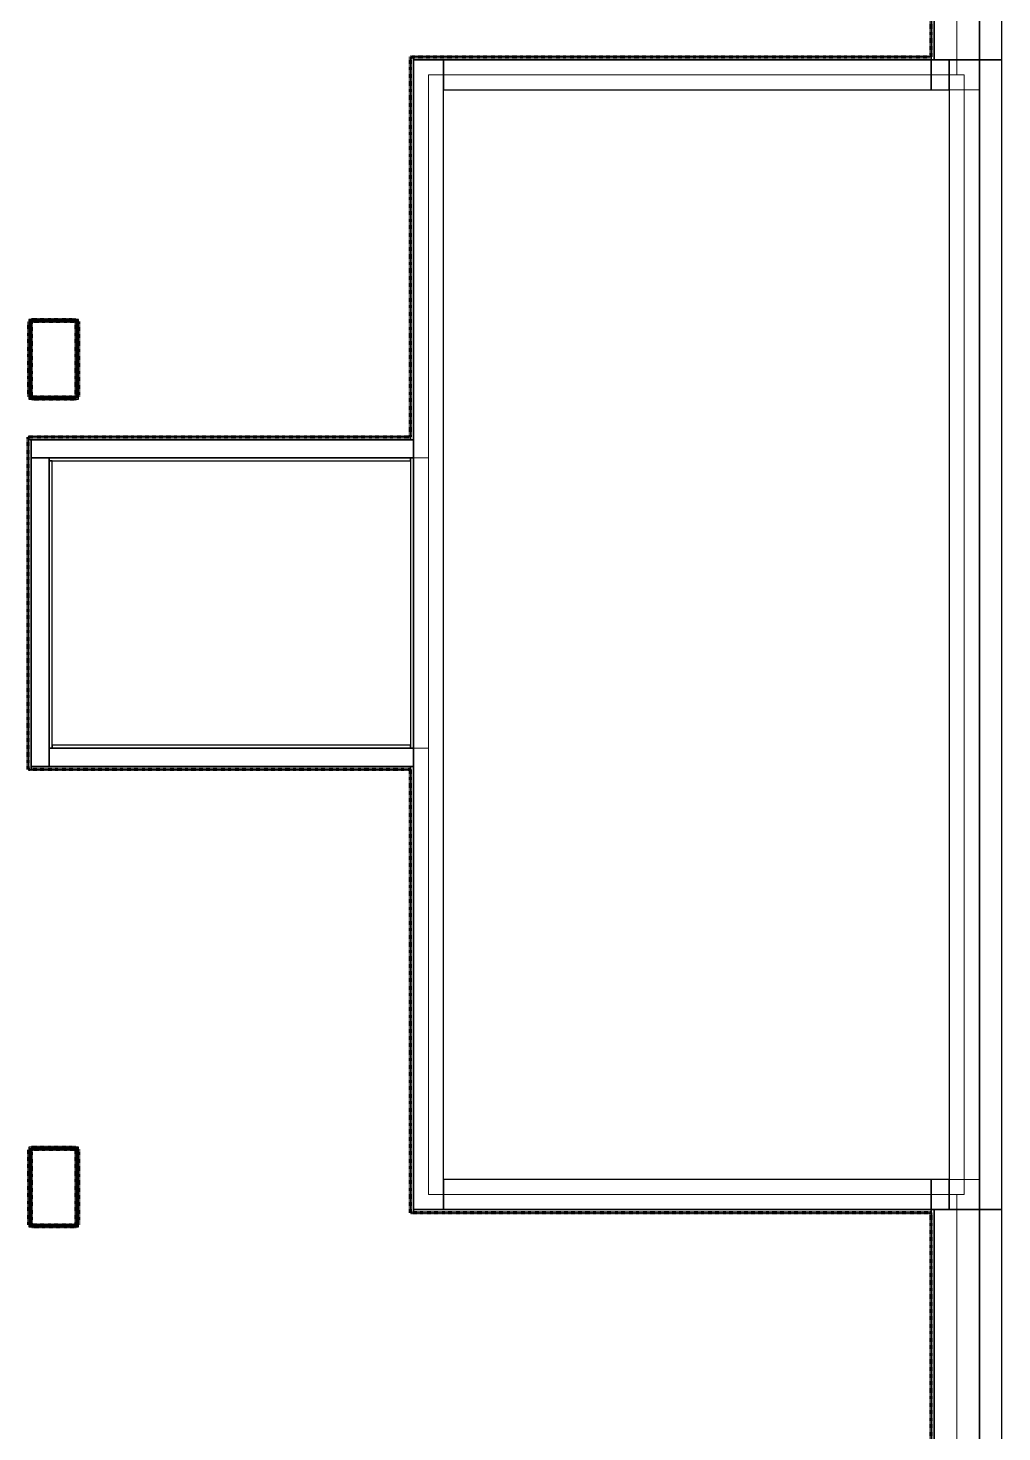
# Model space of a CAD drawing. Header units: millimetres. Extents: x -5300 to 98858, y -5196 to 93886.
# Drawn here: x 9330 to 15800, y 4373 to 13700 of the extents above; entities that cross this region are included whole.
import ezdxf

# ---------------------------------------------------------------- set-up
doc = ezdxf.new("R2010")
doc.units = ezdxf.units.MM
doc.linetypes.add('Штрих', pattern=[6.35, 3.175, -3.175])
doc.linetypes.add('Штрих_2_', pattern=[6.35, 3.175, -3.175])
for name, color, linetype, lineweight, true_color in [('_Разделитель помещений_', 4, 'Штрих', 70, 0x00ffff), ('Колонны', 7, 'Continuous', 18, 0x7f7f7f), ('Перекрытия', 7, 'Continuous', 18, 0x7f7f7f), ('Стены', 7, 'Continuous', 18, 0x7f7f7f), ('Стены разрез', 7, 'Continuous', 50, 0x7f7f7f)]:
    doc.layers.add(name, color=color, linetype=linetype, lineweight=lineweight, true_color=true_color)
doc.layers.add('Генплан', color=7, linetype='Continuous', lineweight=9)

# ---------------------------------------------------------------- blocks, each defined once
blk = doc.blocks.new('ПЕР-002 - ПЕР-002-240075-Подвал')
at = {"layer": 'Перекрытия', "color": 254, "true_color": 0xd4d4d4}
for p, q in [((15350, 13490), (15350, 36630)), ((15350, 36630), (15350, 13490)), ((15650, 13290), (15650, 36630)), ((15650, 36630), (15650, 13290)), ((11890, 10965), (11890, 13490)), ((11890, 13490), (12090, 13490)), ((12090, 13490), (11890, 13490)), ((11890, 13490), (11890, 10965)), ((11890, 13490), (11890, 13490)), ((12090, 13490), (15350, 13490)), ((15350, 13490), (12090, 13490)), ((15350, 13490), (15350, 13490)), ((12090, 6050), (12090, 13290)), ((12090, 13290), (15650, 13290)), ((15650, 13290), (12090, 13290)), ((12090, 13290), (12090, 6050)), ((12090, 13290), (12090, 13290)), ((15650, 13290), (15650, 13290)), ((9350, 11250), (9350, 11750)), ((9350, 11750), (9650, 11750)), ((9650, 11750), (9350, 11750)), ((9350, 11750), (9350, 11250)), ((9350, 11750), (9350, 11750)), ((9650, 11750), (9650, 11250)), ((9650, 11250), (9650, 11750)), ((9650, 11750), (9650, 11750)), ((9650, 11250), (9350, 11250)), ((9350, 11250), (9650, 11250)), ((9350, 11250), (9350, 11250)), ((9650, 11250), (9650, 11250)), ((9350, 10845), (9350, 10965)), ((9350, 10965), (11890, 10965)), ((11890, 10965), (9350, 10965)), ((9350, 10965), (9350, 10845)), ((9350, 10965), (9350, 10965)), ((11890, 10965), (11890, 10965)), ((9350, 8795), (9350, 10845)), ((9350, 10845), (9350, 8795)), ((11890, 10845), (9470, 10845)), ((9470, 10845), (9470, 8915)), ((9470, 8915), (9470, 10845)), ((9470, 10845), (11890, 10845)), ((9470, 10845), (9470, 10845)), ((11890, 8915), (11890, 10845)), ((11890, 10845), (11890, 8915)), ((11890, 10845), (11890, 10845)), ((9470, 8915), (11890, 8915)), ((11890, 8915), (9470, 8915)), ((9470, 8915), (9470, 8915)), ((11890, 8915), (11890, 8915)), ((9470, 8795), (9350, 8795)), ((9350, 8795), (9470, 8795)), ((9350, 8795), (9350, 8795)), ((11890, 8795), (9470, 8795)), ((9470, 8795), (11890, 8795)), ((11890, 5850), (11890, 8795)), ((11890, 8795), (11890, 5850)), ((11890, 8795), (11890, 8795)), ((9350, 5750), (9350, 6250)), ((9350, 6250), (9650, 6250)), ((9650, 6250), (9350, 6250)), ((9350, 6250), (9350, 5750)), ((9350, 6250), (9350, 6250)), ((9650, 6250), (9650, 5750)), ((9650, 5750), (9650, 6250)), ((9650, 6250), (9650, 6250)), ((15650, 6050), (12090, 6050)), ((12090, 6050), (15650, 6050)), ((12090, 6050), (12090, 6050)), ((15650, 2250), (15650, 6050)), ((15650, 6050), (15650, 2250)), ((15650, 6050), (15650, 6050)), ((12090, 5850), (11890, 5850)), ((11890, 5850), (12090, 5850)), ((11890, 5850), (11890, 5850)), ((15350, 5850), (12090, 5850)), ((12090, 5850), (15350, 5850)), ((15350, 2250), (15350, 5850)), ((15350, 5850), (15350, 2250)), ((15350, 5850), (15350, 5850)), ((9650, 5750), (9350, 5750)), ((9350, 5750), (9650, 5750)), ((9350, 5750), (9350, 5750)), ((9650, 5750), (9650, 5750))]:
    blk.add_line(p, q, dxfattribs=at)
blk = doc.blocks.new('СТ_ВОКОЛ-007 9387 - СТ_ВОКОЛ-007 2-240423-Подвал')
at = {"layer": 'Стены', "color": 254, "true_color": 0xd4d4d4}
blk.add_line((9650, 11750), (9350, 11750), dxfattribs=at)
blk = doc.blocks.new('СТ_ВОКОЛ-007 9387 - СТ_ВОКОЛ-007 9387-240420-Подвал')
at = {"layer": 'Стены', "color": 254, "true_color": 0xd4d4d4}
for p, q in [((9335, 11765), (9335, 11765)), ((9650, 11765), (9650, 11765)), ((9335, 11750), (9335, 11750)), ((9650, 11750), (9650, 11750))]:
    blk.add_line(p, q, dxfattribs=at)
at = {"layer": 'Стены разрез', "color": 254, "lineweight": 25, "true_color": 0xd4d4d4}
for p, q in [((9335, 11765), (9335, 11750)), ((9650, 11765), (9335, 11765)), ((9650, 11750), (9650, 11765)), ((9335, 11750), (9650, 11750))]:
    blk.add_line(p, q, dxfattribs=at)
blk.add_blockref('СТ_ВОКОЛ-007 9387 - СТ_ВОКОЛ-007 2-240423-Подвал', (0, 0))
blk = doc.blocks.new('СТ_ВОКОЛ-008 - СТ_ВОКОЛ-008 2-240439-Подвал')
at = {"layer": 'Стены', "color": 254, "true_color": 0xd4d4d4}
blk.add_line((9350, 11750), (9350, 11250), dxfattribs=at)
blk = doc.blocks.new('СТ_ВОКОЛ-008 - СТ_ВОКОЛ-008-240436-Подвал')
at = {"layer": 'Стены', "color": 254, "true_color": 0xd4d4d4}
for p, q in [((9335, 11750), (9335, 11750)), ((9350, 11750), (9350, 11750)), ((9335, 11250), (9335, 11250)), ((9350, 11250), (9350, 11250))]:
    blk.add_line(p, q, dxfattribs=at)
at = {"layer": 'Стены разрез', "color": 254, "lineweight": 25, "true_color": 0xd4d4d4}
for p, q in [((9350, 11750), (9335, 11750)), ((9335, 11750), (9335, 11250)), ((9350, 11250), (9350, 11750)), ((9335, 11250), (9350, 11250))]:
    blk.add_line(p, q, dxfattribs=at)
blk.add_blockref('СТ_ВОКОЛ-008 - СТ_ВОКОЛ-008 2-240439-Подвал', (0, 0))
blk = doc.blocks.new('СТ_ВОКОЛ-005 - СТ_ВОКОЛ-005 2-240455-Подвал')
at = {"layer": 'Стены', "color": 254, "true_color": 0xd4d4d4}
blk.add_line((9350, 11250), (9650, 11250), dxfattribs=at)
blk = doc.blocks.new('СТ_ВОКОЛ-005 - СТ_ВОКОЛ-005-240452-Подвал')
at = {"layer": 'Стены', "color": 254, "true_color": 0xd4d4d4}
for p, q in [((9335, 11250), (9335, 11250)), ((9335, 11235), (9335, 11235)), ((9665, 11250), (9665, 11250)), ((9665, 11235), (9665, 11235))]:
    blk.add_line(p, q, dxfattribs=at)
at = {"layer": 'Стены разрез', "color": 254, "lineweight": 25, "true_color": 0xd4d4d4}
for p, q in [((9665, 11250), (9335, 11250)), ((9335, 11250), (9335, 11235)), ((9335, 11235), (9665, 11235)), ((9665, 11235), (9665, 11250))]:
    blk.add_line(p, q, dxfattribs=at)
blk.add_blockref('СТ_ВОКОЛ-005 - СТ_ВОКОЛ-005 2-240455-Подвал', (0, 0))
blk = doc.blocks.new('СТ_ВОКОЛ-006 - СТ_ВОКОЛ-006 2-240471-Подвал')
at = {"layer": 'Стены', "color": 254, "true_color": 0xd4d4d4}
blk.add_line((9650, 11250), (9650, 11750), dxfattribs=at)
blk = doc.blocks.new('СТ_ВОКОЛ-006 - СТ_ВОКОЛ-006-240468-Подвал')
at = {"layer": 'Стены', "color": 254, "true_color": 0xd4d4d4}
for p, q in [((9650, 11765), (9650, 11765)), ((9665, 11765), (9665, 11765)), ((9650, 11250), (9650, 11250)), ((9665, 11250), (9665, 11250))]:
    blk.add_line(p, q, dxfattribs=at)
at = {"layer": 'Стены разрез', "color": 254, "lineweight": 25, "true_color": 0xd4d4d4}
for p, q in [((9665, 11765), (9650, 11765)), ((9650, 11765), (9650, 11250)), ((9665, 11250), (9665, 11765)), ((9650, 11250), (9665, 11250))]:
    blk.add_line(p, q, dxfattribs=at)
blk.add_blockref('СТ_ВОКОЛ-006 - СТ_ВОКОЛ-006 2-240471-Подвал', (0, 0))
blk = doc.blocks.new('СТН-04 - СТН-04 2-240535-Подвал')
at = {"layer": 'Стены', "color": 254, "true_color": 0xd4d4d4}
blk.add_line((15500, 5950), (15500, 2150), dxfattribs=at)
blk = doc.blocks.new('СТН-04 - СТН-04-240532-Подвал')
at = {"layer": 'Стены', "color": 254, "true_color": 0xd4d4d4}
for p, q in [((15330, 5850), (15330, 5850)), ((15350, 5850), (15350, 5850)), ((15350, 5850), (15350, 5850)), ((15650, 5850), (15650, 5850)), ((15650, 5850), (15650, 5850)), ((15800, 5850), (15800, 5850)), ((15330, 2270), (15330, 2270)), ((15350, 2270), (15350, 2270)), ((15350, 2250), (15350, 2250)), ((15650, 2250), (15650, 2250)), ((15650, 2250), (15650, 2250)), ((15800, 2250), (15800, 2250))]:
    blk.add_line(p, q, dxfattribs=at)
at = {"layer": 'Стены разрез', "color": 254, "lineweight": 25, "true_color": 0xd4d4d4}
for p, q in [((15350, 5850), (15330, 5850)), ((15330, 5850), (15330, 2270)), ((15350, 2270), (15350, 5850)), ((15650, 5850), (15350, 5850)), ((15350, 5850), (15350, 2250)), ((15650, 2250), (15650, 5850)), ((15800, 5850), (15650, 5850)), ((15650, 5850), (15650, 2250)), ((15800, 2250), (15800, 5850)), ((15330, 2270), (15350, 2270)), ((15350, 2250), (15650, 2250)), ((15650, 2250), (15800, 2250))]:
    blk.add_line(p, q, dxfattribs=at)
blk.add_blockref('СТН-04 - СТН-04 2-240535-Подвал', (0, 0))
blk = doc.blocks.new('СТ_ВОКОЛ-004 22239 - СТ_ВОКОЛ-004 2-240620-Подвал')
at = {"layer": 'Стены', "color": 254, "true_color": 0xd4d4d4}
blk.add_line((9350, 6250), (9350, 5750), dxfattribs=at)
blk = doc.blocks.new('СТ_ВОКОЛ-004 22239 - СТ_ВОКОЛ-004 22239-240617-Подвал')
at = {"layer": 'Стены', "color": 254, "true_color": 0xd4d4d4}
for p, q in [((9335, 6250), (9335, 6250)), ((9350, 6250), (9350, 6250)), ((9335, 5750), (9335, 5750)), ((9350, 5750), (9350, 5750))]:
    blk.add_line(p, q, dxfattribs=at)
at = {"layer": 'Стены разрез', "color": 254, "lineweight": 25, "true_color": 0xd4d4d4}
for p, q in [((9350, 6250), (9335, 6250)), ((9335, 6250), (9335, 5750)), ((9350, 5750), (9350, 6250)), ((9335, 5750), (9350, 5750))]:
    blk.add_line(p, q, dxfattribs=at)
blk.add_blockref('СТ_ВОКОЛ-004 22239 - СТ_ВОКОЛ-004 2-240620-Подвал', (0, 0))
blk = doc.blocks.new('СТВ_ЛК-01 - СТВ_ЛК-01 2-240668-Подвал')
at = {"layer": 'Стены', "color": 254, "true_color": 0xd4d4d4}
blk.add_line((15550, 5950), (15330, 5950), dxfattribs=at)
blk = doc.blocks.new('СТВ_ЛК-01 - СТВ_ЛК-01-240665-Подвал')
at = {"layer": 'Стены', "color": 254, "true_color": 0xd4d4d4}
for p, q in [((15330, 6050), (15330, 6050)), ((15450, 6050), (15450, 6050)), ((15330, 5850), (15330, 5850)), ((15450, 5850), (15450, 5850))]:
    blk.add_line(p, q, dxfattribs=at)
at = {"layer": 'Стены разрез', "color": 254, "lineweight": 25, "true_color": 0xd4d4d4}
for p, q in [((15450, 6050), (15330, 6050)), ((15330, 6050), (15330, 5850)), ((15450, 5850), (15450, 6050)), ((15330, 5850), (15450, 5850))]:
    blk.add_line(p, q, dxfattribs=at)
blk.add_blockref('СТВ_ЛК-01 - СТВ_ЛК-01 2-240668-Подвал', (0, 0))
blk = doc.blocks.new('СТВ_ЛК-03 - СТВ_ЛК-03 2-240684-Подвал')
at = {"layer": 'Стены', "color": 254, "true_color": 0xd4d4d4}
blk.add_line((15330, 13390), (15550, 13390), dxfattribs=at)
blk = doc.blocks.new('СТВ_ЛК-03 - СТВ_ЛК-03-240681-Подвал')
at = {"layer": 'Стены', "color": 254, "true_color": 0xd4d4d4}
for p, q in [((15330, 13490), (15330, 13490)), ((15450, 13490), (15450, 13490)), ((15330, 13290), (15330, 13290)), ((15450, 13290), (15450, 13290))]:
    blk.add_line(p, q, dxfattribs=at)
at = {"layer": 'Стены разрез', "color": 254, "lineweight": 25, "true_color": 0xd4d4d4}
for p, q in [((15450, 13490), (15330, 13490)), ((15330, 13490), (15330, 13290)), ((15450, 13290), (15450, 13490)), ((15330, 13290), (15450, 13290))]:
    blk.add_line(p, q, dxfattribs=at)
blk.add_blockref('СТВ_ЛК-03 - СТВ_ЛК-03 2-240684-Подвал', (0, 0))
blk = doc.blocks.new('СТ_ВОКОЛ-002 23630 - СТ_ВОКОЛ-002 2-240796-Подвал')
at = {"layer": 'Стены', "color": 254, "true_color": 0xd4d4d4}
blk.add_line((9350, 5750), (9650, 5750), dxfattribs=at)
blk = doc.blocks.new('СТ_ВОКОЛ-002 23630 - СТ_ВОКОЛ-002 23630-240793-Подвал')
at = {"layer": 'Стены', "color": 254, "true_color": 0xd4d4d4}
for p, q in [((9335, 5750), (9335, 5750)), ((9335, 5735), (9335, 5735)), ((9665, 5750), (9665, 5750)), ((9665, 5735), (9665, 5735))]:
    blk.add_line(p, q, dxfattribs=at)
at = {"layer": 'Стены разрез', "color": 254, "lineweight": 25, "true_color": 0xd4d4d4}
for p, q in [((9665, 5750), (9335, 5750)), ((9335, 5750), (9335, 5735)), ((9335, 5735), (9665, 5735)), ((9665, 5735), (9665, 5750))]:
    blk.add_line(p, q, dxfattribs=at)
blk.add_blockref('СТ_ВОКОЛ-002 23630 - СТ_ВОКОЛ-002 2-240796-Подвал', (0, 0))
blk = doc.blocks.new('СТ_ВОКОЛ-003 - СТ_ВОКОЛ-003 2-240812-Подвал')
at = {"layer": 'Стены', "color": 254, "true_color": 0xd4d4d4}
blk.add_line((9650, 5750), (9650, 6250), dxfattribs=at)
blk = doc.blocks.new('СТ_ВОКОЛ-003 - СТ_ВОКОЛ-003-240809-Подвал')
at = {"layer": 'Стены', "color": 254, "true_color": 0xd4d4d4}
for p, q in [((9650, 6265), (9650, 6265)), ((9665, 6265), (9665, 6265)), ((9650, 5750), (9650, 5750)), ((9665, 5750), (9665, 5750))]:
    blk.add_line(p, q, dxfattribs=at)
at = {"layer": 'Стены разрез', "color": 254, "lineweight": 25, "true_color": 0xd4d4d4}
for p, q in [((9665, 6265), (9650, 6265)), ((9650, 6265), (9650, 5750)), ((9665, 5750), (9665, 6265)), ((9650, 5750), (9665, 5750))]:
    blk.add_line(p, q, dxfattribs=at)
blk.add_blockref('СТ_ВОКОЛ-003 - СТ_ВОКОЛ-003 2-240812-Подвал', (0, 0))
blk = doc.blocks.new('СТ_ВОКОЛ-004 23856 - СТ_ВОКОЛ-004 2-240828-Подвал')
at = {"layer": 'Стены', "color": 254, "true_color": 0xd4d4d4}
blk.add_line((9650, 6250), (9350, 6250), dxfattribs=at)
blk = doc.blocks.new('СТ_ВОКОЛ-004 23856 - СТ_ВОКОЛ-004 23856-240825-Подвал')
at = {"layer": 'Стены', "color": 254, "true_color": 0xd4d4d4}
for p, q in [((9335, 6265), (9335, 6265)), ((9335, 6250), (9335, 6250)), ((9650, 6265), (9650, 6265)), ((9650, 6250), (9650, 6250))]:
    blk.add_line(p, q, dxfattribs=at)
at = {"layer": 'Стены разрез', "color": 254, "lineweight": 25, "true_color": 0xd4d4d4}
for p, q in [((9335, 6265), (9335, 6250)), ((9650, 6265), (9335, 6265)), ((9335, 6250), (9650, 6250)), ((9650, 6250), (9650, 6265))]:
    blk.add_line(p, q, dxfattribs=at)
blk.add_blockref('СТ_ВОКОЛ-004 23856 - СТ_ВОКОЛ-004 2-240828-Подвал', (0, 0))
blk = doc.blocks.new('СТН-04 35484 - СТН-04 2-240999-Подвал')
at = {"layer": 'Стены', "color": 254, "true_color": 0xd4d4d4}
blk.add_line((15500, 37000), (15500, 13390), dxfattribs=at)
blk = doc.blocks.new('СТН-04 35484 - СТН-04 35484-240996-Подвал')
at = {"layer": 'Стены', "color": 254, "true_color": 0xd4d4d4}
for p, q in [((15330, 13490), (15330, 13490)), ((15350, 13490), (15350, 13490)), ((15350, 13490), (15350, 13490)), ((15650, 13490), (15650, 13490)), ((15650, 13490), (15650, 13490)), ((15800, 13490), (15800, 13490))]:
    blk.add_line(p, q, dxfattribs=at)
at = {"layer": 'Стены разрез', "color": 254, "lineweight": 25, "true_color": 0xd4d4d4}
for p, q in [((15330, 37170), (15330, 13490)), ((15350, 13490), (15350, 37170)), ((15650, 36850), (15650, 13490)), ((15800, 13490), (15800, 36850)), ((15350, 16250), (15350, 13490)), ((15650, 13490), (15650, 16250)), ((15330, 13490), (15350, 13490)), ((15350, 13490), (15650, 13490)), ((15650, 13490), (15800, 13490))]:
    blk.add_line(p, q, dxfattribs=at)
blk.add_blockref('СТН-04 35484 - СТН-04 2-240999-Подвал', (0, 0))
blk = doc.blocks.new('СТВ_ЛК-03 37076 - СТВ_ЛК-03 2-241158-Подвал')
at = {"layer": 'Стены', "color": 254, "true_color": 0xd4d4d4}
blk.add_line((11990, 13390), (15330, 13390), dxfattribs=at)
blk = doc.blocks.new('СТВ_ЛК-03 37076 - СТВ_ЛК-03 37076-241155-Подвал')
at = {"layer": 'Стены', "color": 254, "true_color": 0xd4d4d4}
for p, q in [((11890, 13510), (11890, 13510)), ((11890, 13490), (11890, 13490)), ((12090, 13490), (12090, 13490)), ((15330, 13510), (15330, 13510)), ((15330, 13490), (15330, 13490)), ((15330, 13490), (15330, 13490)), ((12090, 13290), (12090, 13290)), ((15330, 13290), (15330, 13290))]:
    blk.add_line(p, q, dxfattribs=at)
at = {"layer": 'Стены разрез', "color": 254, "lineweight": 25, "true_color": 0xd4d4d4}
for p, q in [((15330, 13510), (11890, 13510)), ((11890, 13510), (11890, 13490)), ((11890, 13490), (15330, 13490)), ((15330, 13490), (12090, 13490)), ((12090, 13490), (12090, 13290)), ((15330, 13490), (15330, 13510)), ((15330, 13290), (15330, 13490)), ((12090, 13290), (15330, 13290))]:
    blk.add_line(p, q, dxfattribs=at)
blk.add_blockref('СТВ_ЛК-03 37076 - СТВ_ЛК-03 2-241158-Подвал', (0, 0))
blk = doc.blocks.new('СТВ_ЛК-02 108484 - СТВ_ЛК-02 2-243402-Подвал')
at = {"layer": 'Стены', "color": 254, "true_color": 0xd4d4d4}
blk.add_line((11990, 5950), (11990, 13390), dxfattribs=at)
blk = doc.blocks.new('СТВ_ЛК-02 108484 - СТВ_ЛК-02 108484-243399-Подвал')
at = {"layer": 'Стены', "color": 254, "true_color": 0xd4d4d4}
for p, q in [((11870, 13510), (11870, 13510)), ((11890, 13510), (11890, 13510)), ((11890, 13490), (11890, 13490)), ((12090, 13490), (12090, 13490)), ((11870, 10965), (11870, 10965)), ((11890, 10965), (11890, 10965)), ((11870, 10845), (11870, 10845)), ((11890, 10845), (11890, 10845)), ((11870, 8915), (11870, 8915)), ((11890, 8915), (11890, 8915)), ((11870, 8795), (11870, 8795)), ((11890, 8795), (11890, 8795)), ((11870, 5830), (11870, 5830)), ((11890, 5850), (11890, 5850)), ((11890, 5830), (11890, 5830)), ((12090, 5850), (12090, 5850))]:
    blk.add_line(p, q, dxfattribs=at)
at = {"layer": 'Стены разрез', "color": 254, "lineweight": 25, "true_color": 0xd4d4d4}
for p, q in [((11890, 13510), (11870, 13510)), ((11870, 13510), (11870, 10965)), ((11890, 10965), (11890, 13510)), ((12090, 13490), (11890, 13490)), ((11890, 13490), (11890, 5850)), ((12090, 5850), (12090, 13490)), ((11870, 10965), (11890, 10965)), ((11890, 10845), (11870, 10845)), ((11870, 10845), (11870, 8915)), ((11890, 8915), (11890, 10845)), ((11870, 8915), (11890, 8915)), ((11890, 8795), (11870, 8795)), ((11870, 8795), (11870, 5830)), ((11890, 5830), (11890, 8795)), ((11870, 5830), (11890, 5830)), ((11890, 5850), (12090, 5850))]:
    blk.add_line(p, q, dxfattribs=at)
blk.add_blockref('СТВ_ЛК-02 108484 - СТВ_ЛК-02 2-243402-Подвал', (0, 0))
blk = doc.blocks.new('СТВ_ЛК-01 108750 - СТВ_ЛК-01 2-243439-Подвал')
at = {"layer": 'Стены', "color": 254, "true_color": 0xd4d4d4}
blk.add_line((15330, 5950), (11990, 5950), dxfattribs=at)
blk = doc.blocks.new('СТВ_ЛК-01 108750 - СТВ_ЛК-01 108750-243436-Подвал')
at = {"layer": 'Стены', "color": 254, "true_color": 0xd4d4d4}
for p, q in [((12090, 6050), (12090, 6050)), ((15330, 6050), (15330, 6050)), ((11890, 5850), (11890, 5850)), ((11890, 5830), (11890, 5830)), ((12090, 5850), (12090, 5850)), ((15330, 5850), (15330, 5850)), ((15330, 5850), (15330, 5850)), ((15330, 5830), (15330, 5830))]:
    blk.add_line(p, q, dxfattribs=at)
at = {"layer": 'Стены разрез', "color": 254, "lineweight": 25, "true_color": 0xd4d4d4}
for p, q in [((12090, 6050), (12090, 5850)), ((15330, 6050), (12090, 6050)), ((15330, 5850), (15330, 6050)), ((15330, 5850), (11890, 5850)), ((11890, 5850), (11890, 5830)), ((11890, 5830), (15330, 5830)), ((12090, 5850), (15330, 5850)), ((15330, 5830), (15330, 5850))]:
    blk.add_line(p, q, dxfattribs=at)
blk.add_blockref('СТВ_ЛК-01 108750 - СТВ_ЛК-01 2-243439-Подвал', (0, 0))
blk = doc.blocks.new('СТН_ЛК-01 109166 - СТН_ЛК-01 2-243495-Подвал')
at = {"layer": 'Стены', "color": 254, "true_color": 0xd4d4d4}
blk.add_line((15550, 13390), (15550, 5950), dxfattribs=at)
blk = doc.blocks.new('СТН_ЛК-01 109166 - СТН_ЛК-01 109166-243492-Подвал')
at = {"layer": 'Стены', "color": 254, "true_color": 0xd4d4d4}
for p, q in [((15450, 13490), (15450, 13490)), ((15650, 13490), (15650, 13490)), ((15650, 13490), (15650, 13490)), ((15800, 13490), (15800, 13490)), ((15450, 5850), (15450, 5850)), ((15650, 5850), (15650, 5850)), ((15650, 5850), (15650, 5850)), ((15800, 5850), (15800, 5850))]:
    blk.add_line(p, q, dxfattribs=at)
at = {"layer": 'Стены разрез', "color": 254, "lineweight": 25, "true_color": 0xd4d4d4}
for p, q in [((15650, 13490), (15450, 13490)), ((15450, 13490), (15450, 5850)), ((15650, 5850), (15650, 13490)), ((15800, 13490), (15650, 13490)), ((15650, 13490), (15650, 5850)), ((15800, 5850), (15800, 13490)), ((15450, 5850), (15650, 5850)), ((15650, 5850), (15800, 5850))]:
    blk.add_line(p, q, dxfattribs=at)
blk.add_blockref('СТН_ЛК-01 109166 - СТН_ЛК-01 2-243495-Подвал', (0, 0))
blk = doc.blocks.new('СТВ_Перегородка_Кирпич 238201 - СТВ_Перегородка_Кирпич 2-249402-Подвал')
at = {"layer": 'Стены', "color": 254, "true_color": 0xd4d4d4}
blk.add_line((11990, 10844.999972), (9470, 10844.999972), dxfattribs=at)
blk = doc.blocks.new('СТВ_Перегородка_Кирпич 238201 - СТВ_Перегородка_Кирпич 238201-249399-Подвал')
at = {"layer": 'Стены', "color": 254, "true_color": 0xd4d4d4}
for p, q in [((9330, 10984.999972), (9330, 10984.999972)), ((9330, 10964.999972), (9330, 10964.999972)), ((9350, 10964.999972), (9350, 10964.999972)), ((11870, 10984.999972), (11870, 10984.999972)), ((11870, 10964.999972), (11870, 10964.999972)), ((11890, 10964.999972), (11890, 10964.999972)), ((9350, 10844.999972), (9350, 10844.999972)), ((9470, 10844.999972), (9470, 10844.999972)), ((9470, 10824.999972), (9470, 10824.999972)), ((11870, 10844.999972), (11870, 10844.999972)), ((11870, 10824.999972), (11870, 10824.999972)), ((11890, 10844.999972), (11890, 10844.999972))]:
    blk.add_line(p, q, dxfattribs=at)
at = {"layer": 'Стены разрез', "color": 254, "lineweight": 25, "true_color": 0xd4d4d4}
for p, q in [((11870, 10984.999972), (9330, 10984.999972)), ((9330, 10984.999972), (9330, 10964.999972)), ((9330, 10964.999972), (11870, 10964.999972)), ((11890, 10964.999972), (9350, 10964.999972)), ((9350, 10964.999972), (9350, 10844.999972)), ((11870, 10964.999972), (11870, 10984.999972)), ((11890, 10844.999972), (11890, 10964.999972)), ((9350, 10844.999972), (11890, 10844.999972)), ((11870, 10844.999972), (9470, 10844.999972)), ((9470, 10844.999972), (9470, 10824.999972)), ((9470, 10824.999972), (11870, 10824.999972)), ((11870, 10824.999972), (11870, 10844.999972))]:
    blk.add_line(p, q, dxfattribs=at)
blk.add_blockref('СТВ_Перегородка_Кирпич 238201 - СТВ_Перегородка_Кирпич 2-249402-Подвал', (0, 0))
blk = doc.blocks.new('СТВ_Перегородка_Кирпич 238427 - СТВ_Перегородка_Кирпич 2-249432-Подвал')
at = {"layer": 'Стены', "color": 254, "true_color": 0xd4d4d4}
blk.add_line((9470, 10844.999972), (9470, 8915), dxfattribs=at)
blk = doc.blocks.new('СТВ_Перегородка_Кирпич 238427 - СТВ_Перегородка_Кирпич 238427-249429-Подвал')
at = {"layer": 'Стены', "color": 254, "true_color": 0xd4d4d4}
for p, q in [((9330, 10964.999972), (9330, 10964.999972)), ((9350, 10964.999972), (9350, 10964.999972)), ((9350, 10844.999972), (9350, 10844.999972)), ((9470, 10844.999972), (9470, 10844.999972)), ((9470, 10824.999972), (9470, 10824.999972)), ((9490, 10824.999972), (9490, 10824.999972)), ((9470, 8915), (9470, 8915)), ((9490, 8915), (9490, 8915)), ((9330, 8775), (9330, 8775)), ((9350, 8795), (9350, 8795)), ((9350, 8775), (9350, 8775)), ((9470, 8795), (9470, 8795))]:
    blk.add_line(p, q, dxfattribs=at)
at = {"layer": 'Стены разрез', "color": 254, "lineweight": 25, "true_color": 0xd4d4d4}
for p, q in [((9350, 10964.999972), (9330, 10964.999972)), ((9330, 10964.999972), (9330, 8775)), ((9350, 8775), (9350, 10964.999972)), ((9350, 10844.999972), (9350, 8795)), ((9470, 10844.999972), (9350, 10844.999972)), ((9470, 8795), (9470, 10844.999972)), ((9490, 10824.999972), (9470, 10824.999972)), ((9470, 10824.999972), (9470, 8915)), ((9490, 8915), (9490, 10824.999972)), ((9470, 8915), (9490, 8915)), ((9330, 8775), (9350, 8775)), ((9350, 8795), (9470, 8795))]:
    blk.add_line(p, q, dxfattribs=at)
blk.add_blockref('СТВ_Перегородка_Кирпич 238427 - СТВ_Перегородка_Кирпич 2-249432-Подвал', (0, 0))
blk = doc.blocks.new('СТВ_Перегородка_Кирпич 238653 - СТВ_Перегородка_Кирпич 2-249462-Подвал')
at = {"layer": 'Стены', "color": 254, "true_color": 0xd4d4d4}
blk.add_line((9470, 8915), (11990, 8915), dxfattribs=at)
blk = doc.blocks.new('СТВ_Перегородка_Кирпич 238653 - СТВ_Перегородка_Кирпич 238653-249459-Подвал')
at = {"layer": 'Стены', "color": 254, "true_color": 0xd4d4d4}
for p, q in [((9470, 8915), (9470, 8915)), ((9490, 8935), (9490, 8935)), ((9490, 8915), (9490, 8915)), ((11870, 8935), (11870, 8935)), ((11870, 8915), (11870, 8915)), ((11890, 8915), (11890, 8915)), ((9350, 8795), (9350, 8795)), ((9350, 8775), (9350, 8775)), ((9470, 8795), (9470, 8795)), ((11870, 8795), (11870, 8795)), ((11870, 8775), (11870, 8775)), ((11890, 8795), (11890, 8795))]:
    blk.add_line(p, q, dxfattribs=at)
at = {"layer": 'Стены разрез', "color": 254, "lineweight": 25, "true_color": 0xd4d4d4}
for p, q in [((11890, 8915), (9470, 8915)), ((9470, 8915), (9470, 8795)), ((11870, 8935), (9490, 8935)), ((9490, 8935), (9490, 8915)), ((9490, 8915), (11870, 8915)), ((11870, 8915), (11870, 8935)), ((11890, 8795), (11890, 8915)), ((11870, 8795), (9350, 8795)), ((9350, 8795), (9350, 8775)), ((9350, 8775), (11870, 8775)), ((9470, 8795), (11890, 8795)), ((11870, 8775), (11870, 8795))]:
    blk.add_line(p, q, dxfattribs=at)
blk.add_blockref('СТВ_Перегородка_Кирпич 238653 - СТВ_Перегородка_Кирпич 2-249462-Подвал', (0, 0))
blk = doc.blocks.new('Местность - Местность-379060-Подвал')
at = {"layer": 'Генплан', "color": 253, "true_color": 0xaaaaaa}
for p, q in [((15800, 13430), (15800, 30470)), ((15800, 30470), (15800, 13430)), ((15800, 30470), (15800, 13430)), ((15800, -300), (15800, 13430)), ((15800, 13430), (15800, 13430)), ((15800, 13430), (15800, -300)), ((15800, 13430), (15800, -300)), ((15800, 13430), (15800, 13430))]:
    blk.add_line(p, q, dxfattribs=at)
blk = doc.blocks.new('Местность - Местность-379064-Подвал')
blk.add_blockref('Местность - Местность-379060-Подвал', (0, 0))
blk = doc.blocks.new('КОЛ-002 300х500 300 x 500 23950 - КОЛ-002 300х500 300 x 500 23950-384479-Подвал')
at = {"layer": 'Колонны', "color": 254, "lineweight": 25, "true_color": 0xd4d4d4}
for p, q in [((150, 250), (-150, 250)), ((-150, 250), (-150, -250)), ((150, -250), (150, 250)), ((-150, -250), (150, -250))]:
    blk.add_line(p, q, dxfattribs=at)
at = {"layer": 'Колонны', "color": 254, "true_color": 0xd4d4d4}
for p, q in [((-150, 250), (-150, 250)), ((150, 250), (150, 250)), ((-150, -250), (-150, -250)), ((150, -250), (150, -250))]:
    blk.add_line(p, q, dxfattribs=at)
blk = doc.blocks.new('КОЛ-002 300х500 300 x 500 23516 - КОЛ-002 300х500 300 x 500 23516-384468-Подвал')
at = {"layer": 'Колонны', "color": 254, "lineweight": 25, "true_color": 0xd4d4d4}
for p, q in [((150, 250), (-150, 250)), ((-150, 250), (-150, -250)), ((150, -250), (150, 250)), ((-150, -250), (150, -250))]:
    blk.add_line(p, q, dxfattribs=at)
at = {"layer": 'Колонны', "color": 254, "true_color": 0xd4d4d4}
for p, q in [((-150, 250), (-150, 250)), ((150, 250), (150, 250)), ((-150, -250), (-150, -250)), ((150, -250), (150, -250))]:
    blk.add_line(p, q, dxfattribs=at)

msp = doc.modelspace()

# ---------------------------------------------------------------- linework, layer by layer
at = {"layer": '_Разделитель помещений_', "color": 131, "linetype": 'Штрих_2_', "true_color": 0xaaffff}
for p, q in [((15330, 13510), (15330, 37150)), ((11870, 10985), (11870, 13510)), ((11870, 13510), (15330, 13510)), ((9350, 11750), (9350, 11765)), ((9350, 11765), (9650, 11765)), ((9650, 11765), (9650, 11750)), ((9335, 11750), (9350, 11750)), ((9335, 11250), (9335, 11750)), ((9350, 11750), (9350, 11250)), ((9650, 11750), (9350, 11750)), ((9650, 11250), (9650, 11750)), ((9650, 11750), (9665, 11750)), ((9665, 11750), (9665, 11250)), ((9350, 11250), (9335, 11250)), ((9350, 11250), (9650, 11250)), ((9350, 11235), (9350, 11250)), ((9650, 11235), (9350, 11235)), ((9650, 11250), (9650, 11235)), ((9665, 11250), (9650, 11250)), ((9330, 8775), (9330, 10985)), ((9330, 10985), (11870, 10985)), ((11870, 8775), (9330, 8775)), ((11870, 5830), (11870, 8775)), ((9335, 6250), (9350, 6250)), ((9335, 5750), (9335, 6250)), ((9350, 6250), (9350, 6265)), ((9350, 6265), (9650, 6265)), ((9350, 6250), (9350, 5750)), ((9650, 6250), (9350, 6250)), ((9650, 6265), (9650, 6250)), ((9650, 5750), (9650, 6250)), ((9650, 6250), (9665, 6250)), ((9665, 6250), (9665, 5750)), ((15330, 5830), (11870, 5830)), ((15330, 2270), (15330, 5830)), ((9350, 5750), (9335, 5750)), ((9350, 5750), (9650, 5750)), ((9350, 5735), (9350, 5750)), ((9650, 5735), (9350, 5735)), ((9650, 5750), (9650, 5735)), ((9665, 5750), (9650, 5750))]:
    msp.add_line(p, q, dxfattribs=at)

# ---------------------------------------------------------------- block references
at = {"layer": 'Генплан', "color": 253, "true_color": 0xaaaaaa}
msp.add_blockref('Местность - Местность-379064-Подвал', (0, 0), dxfattribs=at)
at = {"layer": 'Колонны', "color": 254, "true_color": 0xd4d4d4}
for name, p in [('КОЛ-002 300х500 300 x 500 23950 - КОЛ-002 300х500 300 x 500 23950-384479-Подвал', (9500, 11500)), ('КОЛ-002 300х500 300 x 500 23516 - КОЛ-002 300х500 300 x 500 23516-384468-Подвал', (9500, 6000))]:
    msp.add_blockref(name, p, dxfattribs=at)
at = {"layer": 'Перекрытия', "color": 254, "true_color": 0xd4d4d4}
msp.add_blockref('ПЕР-002 - ПЕР-002-240075-Подвал', (0, 0), dxfattribs=at)
at = {"layer": 'Стены', "color": 254, "true_color": 0xd4d4d4}
for name in ['СТН-04 35484 - СТН-04 35484-240996-Подвал', 'СТВ_ЛК-02 108484 - СТВ_ЛК-02 108484-243399-Подвал', 'СТВ_ЛК-03 37076 - СТВ_ЛК-03 37076-241155-Подвал', 'СТВ_ЛК-03 - СТВ_ЛК-03-240681-Подвал', 'СТН_ЛК-01 109166 - СТН_ЛК-01 109166-243492-Подвал', 'СТ_ВОКОЛ-007 9387 - СТ_ВОКОЛ-007 9387-240420-Подвал', 'СТ_ВОКОЛ-006 - СТ_ВОКОЛ-006-240468-Подвал', 'СТ_ВОКОЛ-008 - СТ_ВОКОЛ-008-240436-Подвал', 'СТ_ВОКОЛ-005 - СТ_ВОКОЛ-005-240452-Подвал', 'СТВ_Перегородка_Кирпич 238201 - СТВ_Перегородка_Кирпич 238201-249399-Подвал', 'СТВ_Перегородка_Кирпич 238427 - СТВ_Перегородка_Кирпич 238427-249429-Подвал', 'СТВ_Перегородка_Кирпич 238653 - СТВ_Перегородка_Кирпич 238653-249459-Подвал', 'СТ_ВОКОЛ-004 23856 - СТ_ВОКОЛ-004 23856-240825-Подвал', 'СТ_ВОКОЛ-004 22239 - СТ_ВОКОЛ-004 22239-240617-Подвал', 'СТ_ВОКОЛ-003 - СТ_ВОКОЛ-003-240809-Подвал', 'СТВ_ЛК-01 108750 - СТВ_ЛК-01 108750-243436-Подвал', 'СТВ_ЛК-01 - СТВ_ЛК-01-240665-Подвал', 'СТН-04 - СТН-04-240532-Подвал', 'СТ_ВОКОЛ-002 23630 - СТ_ВОКОЛ-002 23630-240793-Подвал']:
    msp.add_blockref(name, (0, 0), dxfattribs=at)

doc.saveas('drawing.dxf')
